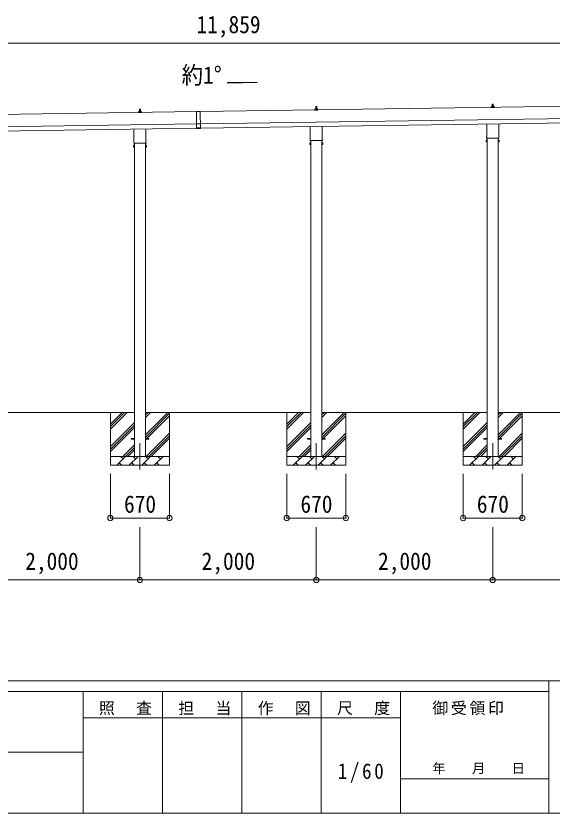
# Model space of a CAD drawing. Units: millimetres at full size, sheet at 1:60. Extents: x -16864 to 16864, y -11640 to 11640.
# Drawn here: x 4642 to 10720, y -11640 to -2596 of the extents above; entities that cross this region are included whole.
import ezdxf
from ezdxf.enums import TextEntityAlignment as Align

# ---------------------------------------------------------------- set-up
doc = ezdxf.new("R2010")
doc.units = ezdxf.units.MM
doc.header["$LTSCALE"] = 60
doc.header["$PDMODE"] = 32
doc.header["$PDSIZE"] = 60
doc.linetypes.add('CHAIN1', pattern=[8, 5, -1, 1, -1])
for name, color, linetype, lineweight in [('0-1_Defpoints', 7, 'CHAIN1', 9), ('0-2_TEXT1', 4, 'Continuous', 9), ('0-3_SHAPE', 7, 'Continuous', 9), ('0-7_PARTS2', 7, 'Continuous', 9), ('0-8_TABLE1', 6, 'Continuous', 9), ('F-0', 7, 'Continuous', 9)]:
    doc.layers.add(name, color=color, linetype=linetype, lineweight=lineweight)
doc.styles.add('ＭＳ ゴシック', font='')
doc.styles.get('ＭＳ ゴシック').set_extended_font_data('MS Gothic')

msp = doc.modelspace()

# ---------------------------------------------------------------- linework, layer by layer
at = {"layer": '0-1_Defpoints'}
for p, q in [((6047.05, -7443.97), (6047.05, -7792.97)), ((8047.05, -7443.97), (8047.05, -7792.97)), ((10047.05, -7443.97), (10047.05, -7792.97))]:
    msp.add_line(p, q, dxfattribs=at)
at = {"layer": '0-2_TEXT1'}
for p, q in [((7377.89, -3353.14), (7041.89, -3357.94)), ((12942.74, -3591.92), (6732.12, -3680.64)), ((10041.36, -3620.43), (10042.09, -3596.91)), ((10043.09, -3595.93), (10051.64, -3595.93)), ((10052.64, -3596.91), (10053.36, -3620.43)), ((6687.12, -3681.28), (1151.66, -3760.36)), ((6029.11, -3693.07), (6029.11, -3685.36)), ((6065.61, -3693.07), (6029.11, -3693.07)), ((6029.49, -3684.57), (6065.23, -3684.57)), ((6029.88, -3684.39), (6036.6, -3682.76)), ((6036.98, -3682.57), (6057.74, -3682.57)), ((6037.36, -3681.79), (6037.36, -3677.57)), ((6038.36, -3677.57), (6056.36, -3677.57)), ((6041.36, -3677.57), (6042.09, -3654.05)), ((6043.09, -3653.07), (6051.64, -3653.07)), ((6052.64, -3654.05), (6053.36, -3677.57)), ((6057.36, -3681.79), (6057.36, -3677.57)), ((6064.85, -3684.39), (6058.13, -3682.76)), ((6065.61, -3693.07), (6065.61, -3685.36)), ((6687.11, -3680.28), (6732.1, -3679.64)), ((6687.11, -3680.28), (6689.86, -3872.76)), ((6732.12, -3680.64), (6687.12, -3681.28)), ((6732.1, -3679.64), (6734.85, -3872.12)), ((8029.11, -3664.5), (8029.11, -3656.79)), ((8065.61, -3664.5), (8029.11, -3664.5)), ((8029.49, -3656), (8065.23, -3656)), ((8029.88, -3655.82), (8036.6, -3654.19)), ((8036.98, -3654), (8057.74, -3654)), ((8037.36, -3653.22), (8037.36, -3649)), ((8038.36, -3649), (8056.36, -3649)), ((8041.36, -3649), (8042.09, -3625.48)), ((8043.09, -3624.5), (8051.64, -3624.5)), ((8052.64, -3625.48), (8053.36, -3649)), ((8057.36, -3653.22), (8057.36, -3649)), ((8064.85, -3655.82), (8058.13, -3654.19)), ((8065.61, -3664.5), (8065.61, -3656.79)), ((10029.11, -3635.93), (10029.11, -3628.22)), ((10065.61, -3635.93), (10029.11, -3635.93)), ((10029.49, -3627.43), (10065.23, -3627.43)), ((10029.88, -3627.25), (10036.6, -3625.62)), ((10036.98, -3625.43), (10057.74, -3625.43)), ((10037.36, -3624.64), (10037.36, -3620.43)), ((10038.36, -3620.43), (10056.36, -3620.43)), ((10057.36, -3624.64), (10057.36, -3620.43)), ((10064.85, -3627.25), (10058.13, -3625.62)), ((10065.61, -3635.93), (10065.61, -3628.22)), ((6734.12, -3820.62), (12944.74, -3731.9)), ((6734.83, -3870.62), (12945.45, -3781.9)), ((1153.66, -3900.34), (6689.12, -3821.27)), ((1154.37, -3950.34), (6689.84, -3871.26)), ((5978.75, -4027.06), (5978.75, -3881.42)), ((6115.35, -3879.47), (6115.35, -4027.06)), ((6734.13, -3821.62), (6689.14, -3822.27)), ((6734.78, -3867.12), (6689.79, -3867.76)), ((6734.85, -3872.12), (6689.86, -3872.76)), ((7978.75, -3998.49), (7978.75, -3852.85)), ((8115.35, -3850.9), (8115.35, -3998.49)), ((9978.75, -3969.92), (9978.75, -3824.28)), ((10115.35, -3822.33), (10115.35, -3969.92)), ((9977.05, -3978.69), (9977.05, -3973.19)), ((10117.05, -3973.19), (10117.05, -3978.69)), ((5973.05, -4065.33), (5973.81, -4064.02)), ((5973.05, -4065.33), (5973.05, -4082.33)), ((5980.05, -4068.92), (5973.81, -4068.92)), ((5977.05, -4035.83), (5977.05, -4030.33)), ((6114.99, -4039.33), (5979.12, -4039.33)), ((5984.55, -4039.33), (5984.55, -7593.97)), ((6109.55, -7593.97), (6109.55, -4039.33)), ((6114.05, -4068.92), (6120.3, -4068.92)), ((6117.05, -4030.33), (6117.05, -4035.83)), ((6121.05, -4065.33), (6120.3, -4064.02)), ((6121.05, -4065.33), (6121.05, -4082.33)), ((7973.05, -4036.76), (7973.81, -4035.45)), ((7973.05, -4036.76), (7973.05, -4053.76)), ((7973.05, -4053.76), (7973.81, -4055.08)), ((7980.05, -4040.35), (7973.81, -4040.35)), ((7980.05, -4050.17), (7973.81, -4050.17)), ((7980.05, -4055.08), (7973.81, -4055.08)), ((7977.05, -4007.26), (7977.05, -4001.76)), ((8114.99, -4010.76), (7979.12, -4010.76)), ((7982.55, -4054.46), (7980.05, -4054.46)), ((7984.55, -4010.76), (7984.55, -7593.97)), ((8109.55, -7593.97), (8109.55, -4010.76)), ((8111.55, -4054.46), (8114.05, -4054.46)), ((8114.05, -4040.35), (8120.3, -4040.35)), ((8114.05, -4050.17), (8120.3, -4050.17)), ((8114.05, -4055.08), (8120.3, -4055.08)), ((8117.05, -4001.76), (8117.05, -4007.26)), ((8121.05, -4036.76), (8120.3, -4035.45)), ((8121.05, -4053.76), (8120.3, -4055.08)), ((8121.05, -4036.76), (8121.05, -4053.76)), ((9973.05, -4008.19), (9973.81, -4006.88)), ((9973.05, -4008.19), (9973.05, -4025.19)), ((9973.05, -4025.19), (9973.81, -4026.5)), ((9980.05, -4011.78), (9973.81, -4011.78)), ((9980.05, -4021.6), (9973.81, -4021.6)), ((9980.05, -4026.5), (9973.81, -4026.5)), ((10114.99, -3982.19), (9979.12, -3982.19)), ((9982.55, -4025.89), (9980.05, -4025.89)), ((9984.55, -3982.19), (9984.55, -7593.97)), ((10109.55, -7593.97), (10109.55, -3982.19)), ((10111.55, -4025.89), (10114.05, -4025.89)), ((10114.05, -4011.78), (10120.3, -4011.78)), ((10114.05, -4021.6), (10120.3, -4021.6)), ((10114.05, -4026.5), (10120.3, -4026.5)), ((10121.05, -4008.19), (10120.3, -4006.88)), ((10121.05, -4025.19), (10120.3, -4026.5)), ((10121.05, -4008.19), (10121.05, -4025.19)), ((5973.05, -4082.33), (5973.81, -4083.65)), ((5980.05, -4078.74), (5973.81, -4078.74)), ((5980.05, -4083.65), (5973.81, -4083.65)), ((5982.55, -4083.03), (5980.05, -4083.03)), ((6111.55, -4083.03), (6114.05, -4083.03)), ((6114.05, -4078.74), (6120.3, -4078.74)), ((6114.05, -4083.65), (6120.3, -4083.65)), ((6121.05, -4082.33), (6120.3, -4083.65)), ((5947.05, -7389.47), (5984.55, -7389.47)), ((5947.05, -7398.47), (5947.05, -7389.47)), ((5947.05, -7389.47), (5984.55, -7389.47)), ((5947.05, -7398.47), (5947.05, -7389.47)), ((5947.05, -7398.47), (5984.55, -7398.47)), ((5947.05, -7398.47), (5984.55, -7398.47)), ((6109.55, -7389.47), (6147.05, -7389.47)), ((6109.55, -7389.47), (6147.05, -7389.47)), ((6109.55, -7398.47), (6147.05, -7398.47)), ((6109.55, -7398.47), (6147.05, -7398.47)), ((6147.05, -7398.47), (6147.05, -7389.47)), ((6147.05, -7398.47), (6147.05, -7389.47)), ((7947.05, -7389.47), (7984.55, -7389.47)), ((7947.05, -7398.47), (7947.05, -7389.47)), ((7947.05, -7389.47), (7984.55, -7389.47)), ((7947.05, -7398.47), (7947.05, -7389.47)), ((7947.05, -7398.47), (7984.55, -7398.47)), ((7947.05, -7398.47), (7984.55, -7398.47)), ((8109.55, -7389.47), (8147.05, -7389.47)), ((8109.55, -7389.47), (8147.05, -7389.47)), ((8109.55, -7398.47), (8147.05, -7398.47)), ((8109.55, -7398.47), (8147.05, -7398.47)), ((8147.05, -7398.47), (8147.05, -7389.47)), ((8147.05, -7398.47), (8147.05, -7389.47)), ((9947.05, -7389.47), (9984.55, -7389.47)), ((9947.05, -7398.47), (9947.05, -7389.47)), ((9947.05, -7389.47), (9984.55, -7389.47)), ((9947.05, -7398.47), (9947.05, -7389.47)), ((9947.05, -7398.47), (9984.55, -7398.47)), ((9947.05, -7398.47), (9984.55, -7398.47)), ((10109.55, -7389.47), (10147.05, -7389.47)), ((10109.55, -7389.47), (10147.05, -7389.47)), ((10109.55, -7398.47), (10147.05, -7398.47)), ((10109.55, -7398.47), (10147.05, -7398.47)), ((10147.05, -7398.47), (10147.05, -7389.47)), ((10147.05, -7398.47), (10147.05, -7389.47))]:
    msp.add_line(p, q, dxfattribs=at)
for points in [[(5980.05, -4083.65), (5980.05, -4064.02), (5973.81, -4064.02)], [(5980.05, -4083.03), (5980.05, -4064.63), (5982.55, -4064.63)], [(6114.05, -4083.03), (6114.05, -4064.63), (6111.55, -4064.63)], [(6114.05, -4083.65), (6114.05, -4064.02), (6120.3, -4064.02)], [(7980.05, -4055.08), (7980.05, -4035.45), (7973.81, -4035.45)], [(7980.05, -4054.46), (7980.05, -4036.06), (7982.55, -4036.06)], [(8114.05, -4054.46), (8114.05, -4036.06), (8111.55, -4036.06)], [(8114.05, -4055.08), (8114.05, -4035.45), (8120.3, -4035.45)], [(9980.05, -4026.5), (9980.05, -4006.88), (9973.81, -4006.88)], [(9980.05, -4025.89), (9980.05, -4007.49), (9982.55, -4007.49)], [(10114.05, -4025.89), (10114.05, -4007.49), (10111.55, -4007.49)], [(10114.05, -4026.5), (10114.05, -4006.88), (10120.3, -4006.88)]]:
    msp.add_lwpolyline(points, dxfattribs=at)
for points in [[(5982.55, -4084.33), (5982.55, -4063.33), (5984.55, -4063.33), (5984.55, -4084.33)], [(6111.55, -4084.33), (6111.55, -4063.33), (6109.55, -4063.33), (6109.55, -4084.33)], [(7982.55, -4055.76), (7982.55, -4034.76), (7984.55, -4034.76), (7984.55, -4055.76)], [(8111.55, -4055.76), (8111.55, -4034.76), (8109.55, -4034.76), (8109.55, -4055.76)], [(9982.55, -4027.19), (9982.55, -4006.19), (9984.55, -4006.19), (9984.55, -4027.19)], [(10111.55, -4027.19), (10111.55, -4006.19), (10109.55, -4006.19), (10109.55, -4027.19)]]:
    msp.add_lwpolyline(points, close=True, dxfattribs=at)
for centre, radius, start, end in [((10041.45, -3621.07), 4.13, 90, 171.17633), ((10043.09, -3596.93), 1, 90, 178.60509), ((10050.7, -3620.43), 4.83, 133.60282, 180), ((10044.03, -3620.43), 4.83, 0, 46.39718), ((10051.64, -3596.93), 1, 1.39491, 90), ((10053.28, -3621.07), 4.13, 8.82367, 90), ((6030.11, -3685.36), 1, 103.62699, 180), ((6036.36, -3681.79), 1, 283.62699, 0), ((6041.45, -3678.21), 4.13, 90, 171.17633), ((6038.36, -3678.57), 1, 90, 180), ((6043.09, -3654.07), 1, 90, 178.60509), ((6050.7, -3677.57), 4.83, 133.60282, 180), ((6044.03, -3677.57), 4.83, 0, 46.39718), ((6051.64, -3654.07), 1, 1.39491, 90), ((6053.28, -3678.21), 4.13, 8.82367, 90), ((6056.36, -3678.57), 1, 0, 90), ((6058.36, -3681.79), 1, 180, 256.37301), ((6064.61, -3685.36), 1, 0, 76.37301), ((8030.11, -3656.79), 1, 103.62699, 180), ((8036.36, -3653.22), 1, 283.62699, 0), ((8041.45, -3649.64), 4.13, 90, 171.17633), ((8038.36, -3650), 1, 90, 180), ((8043.09, -3625.5), 1, 90, 178.60509), ((8050.7, -3649), 4.83, 133.60282, 180), ((8044.03, -3649), 4.83, 0, 46.39718), ((8051.64, -3625.5), 1, 1.39491, 90), ((8053.28, -3649.64), 4.13, 8.82367, 90), ((8056.36, -3650), 1, 0, 90), ((8058.36, -3653.22), 1, 180, 256.37301), ((8064.61, -3656.79), 1, 0, 76.37301), ((10030.11, -3628.22), 1, 103.62699, 180), ((10036.36, -3624.64), 1, 283.62699, 0), ((10038.36, -3621.43), 1, 90, 180), ((10056.36, -3621.43), 1, 0, 90), ((10058.36, -3624.64), 1, 180, 256.37301), ((10064.61, -3628.22), 1, 0, 76.37301), ((9981.05, -3973.19), 4, 125.09963, 180), ((9981.05, -3978.69), 4, 180, 194.47751), ((10113.05, -3973.19), 4, 0, 54.90037), ((10113.05, -3978.69), 4, 345.52249, 0), ((5977.4, -4066.47), 4.34, 145.61575, 214.38425), ((5989.3, -4073.83), 16.24, 162.41205, 197.58795), ((5981.05, -4030.33), 4, 125.09963, 180), ((5981.05, -4035.83), 4, 180, 194.47751), ((5981.05, -4035.83), 4, 194.47751, 241.04498), ((6113.05, -4035.83), 4, 298.95502, 345.52249), ((6113.05, -4030.33), 4, 0, 54.90037), ((6113.05, -4035.83), 4, 345.52249, 0), ((6104.81, -4073.83), 16.24, 342.41205, 17.58795), ((6116.71, -4066.47), 4.34, 325.61575, 34.38425), ((7977.4, -4037.9), 4.34, 145.61575, 214.38425), ((7977.4, -4052.62), 4.34, 145.61575, 214.38425), ((7989.3, -4045.26), 16.24, 162.41205, 197.58795), ((7981.05, -4001.76), 4, 125.09963, 180), ((7981.05, -4007.26), 4, 180, 194.47751), ((7981.05, -4007.26), 4, 194.47751, 241.04498), ((8113.05, -4007.26), 4, 298.95502, 345.52249), ((8113.05, -4001.76), 4, 0, 54.90037), ((8113.05, -4007.26), 4, 345.52249, 0), ((8104.81, -4045.26), 16.24, 342.41205, 17.58795), ((8116.71, -4037.9), 4.34, 325.61575, 34.38425), ((8116.71, -4052.62), 4.34, 325.61575, 34.38425), ((9977.4, -4009.33), 4.34, 145.61575, 214.38425), ((9989.3, -4016.69), 16.24, 162.41205, 197.58795), ((9977.4, -4024.05), 4.34, 145.61575, 214.38425), ((9981.05, -3978.69), 4, 194.47751, 241.04498), ((10113.05, -3978.69), 4, 298.95502, 345.52249), ((10104.81, -4016.69), 16.24, 342.41205, 17.58795), ((10116.71, -4009.33), 4.34, 325.61575, 34.38425), ((10116.71, -4024.05), 4.34, 325.61575, 34.38425), ((5977.4, -4081.19), 4.34, 145.61575, 214.38425), ((6116.71, -4081.19), 4.34, 325.61575, 34.38425)]:
    msp.add_arc(centre, radius, start, end, dxfattribs=at)
at = {"layer": '0-3_SHAPE'}
for p, q in [((5984.55, -7093.97), (4109.55, -7093.97)), ((5712.05, -7093.97), (5712.05, -7693.97)), ((5712.05, -7227.46), (5845.54, -7093.97)), ((5712.05, -7255.74), (5873.82, -7093.97)), ((5712.05, -7284.03), (5902.11, -7093.97)), ((7984.55, -7093.97), (6109.55, -7093.97)), ((6109.55, -7122.8), (6138.38, -7093.97)), ((6109.55, -7151.08), (6166.66, -7093.97)), ((6109.55, -7349.07), (6362.05, -7096.57)), ((6109.55, -7377.36), (6382.05, -7104.86)), ((6109.55, -7405.64), (6382.05, -7133.14)), ((6382.05, -7093.97), (6382.05, -7693.97)), ((7712.05, -7093.97), (7712.05, -7693.97)), ((7712.05, -7227.46), (7845.54, -7093.97)), ((7712.05, -7255.74), (7873.82, -7093.97)), ((7712.05, -7284.03), (7902.11, -7093.97)), ((9984.55, -7093.97), (8109.55, -7093.97)), ((8109.55, -7122.8), (8138.38, -7093.97)), ((8109.55, -7151.08), (8166.66, -7093.97)), ((8109.55, -7349.07), (8362.05, -7096.57)), ((8109.55, -7377.36), (8382.05, -7104.86)), ((8109.55, -7405.64), (8382.05, -7133.14)), ((8382.05, -7093.97), (8382.05, -7693.97)), ((9712.05, -7093.97), (9712.05, -7693.97)), ((9712.05, -7227.46), (9845.54, -7093.97)), ((9712.05, -7255.74), (9873.82, -7093.97)), ((9712.05, -7284.03), (9902.11, -7093.97)), ((11984.55, -7093.97), (10109.55, -7093.97)), ((10109.55, -7122.8), (10138.38, -7093.97)), ((10109.55, -7151.08), (10166.66, -7093.97)), ((10109.55, -7349.07), (10362.05, -7096.57)), ((10109.55, -7377.36), (10382.05, -7104.86)), ((10109.55, -7405.64), (10382.05, -7133.14)), ((10382.05, -7093.97), (10382.05, -7693.97)), ((5712.05, -7482.02), (5984.55, -7209.52)), ((7712.05, -7482.02), (7984.55, -7209.52)), ((9712.05, -7482.02), (9984.55, -7209.52)), ((5712.05, -7510.3), (5984.55, -7237.8)), ((5712.05, -7538.58), (5984.55, -7266.08)), ((7712.05, -7510.3), (7984.55, -7237.8)), ((7712.05, -7538.58), (7984.55, -7266.08)), ((9712.05, -7510.3), (9984.55, -7237.8)), ((9712.05, -7538.58), (9984.55, -7266.08)), ((6119.21, -7593.97), (6382.05, -7331.13)), ((6147.5, -7593.97), (6382.05, -7359.42)), ((6175.78, -7593.97), (6382.05, -7387.7)), ((8119.21, -7593.97), (8382.05, -7331.13)), ((8147.5, -7593.97), (8382.05, -7359.42)), ((8175.78, -7593.97), (8382.05, -7387.7)), ((10119.21, -7593.97), (10382.05, -7331.13)), ((10147.5, -7593.97), (10382.05, -7359.42)), ((10175.78, -7593.97), (10382.05, -7387.7)), ((5854.65, -7593.97), (5984.55, -7464.07)), ((5882.94, -7593.97), (5984.55, -7492.36)), ((7854.65, -7593.97), (7984.55, -7464.07)), ((7882.94, -7593.97), (7984.55, -7492.36)), ((9854.65, -7593.97), (9984.55, -7464.07)), ((9882.94, -7593.97), (9984.55, -7492.36)), ((5712.05, -7593.97), (6382.05, -7593.97)), ((5784.92, -7693.97), (5884.92, -7593.97)), ((5856.37, -7622.53), (5827.82, -7593.97)), ((5911.22, -7593.97), (5984.55, -7520.64)), ((5926.34, -7693.97), (6026.34, -7593.97)), ((5997.79, -7622.53), (5969.24, -7593.97)), ((6067.77, -7693.97), (6167.77, -7593.97)), ((6139.21, -7622.53), (6110.66, -7593.97)), ((6209.19, -7693.97), (6309.19, -7593.97)), ((6280.63, -7622.53), (6252.08, -7593.97)), ((7712.05, -7593.97), (8382.05, -7593.97)), ((7784.92, -7693.97), (7884.92, -7593.97)), ((7856.37, -7622.53), (7827.82, -7593.97)), ((7911.22, -7593.97), (7984.55, -7520.64)), ((7926.34, -7693.97), (8026.34, -7593.97)), ((7997.79, -7622.53), (7969.24, -7593.97)), ((8067.77, -7693.97), (8167.77, -7593.97)), ((8139.21, -7622.53), (8110.66, -7593.97)), ((8209.19, -7693.97), (8309.19, -7593.97)), ((8280.63, -7622.53), (8252.08, -7593.97)), ((9712.05, -7593.97), (10382.05, -7593.97)), ((9784.92, -7693.97), (9884.92, -7593.97)), ((9856.37, -7622.53), (9827.82, -7593.97)), ((9911.22, -7593.97), (9984.55, -7520.64)), ((9926.34, -7693.97), (10026.34, -7593.97)), ((9997.79, -7622.53), (9969.24, -7593.97)), ((10067.77, -7693.97), (10167.77, -7593.97)), ((10139.21, -7622.53), (10110.66, -7593.97)), ((10209.19, -7693.97), (10309.19, -7593.97)), ((10280.63, -7622.53), (10252.08, -7593.97)), ((5813.48, -7665.42), (5842.03, -7693.97)), ((5954.9, -7665.42), (5983.45, -7693.97)), ((6096.32, -7665.42), (6124.87, -7693.97)), ((6237.74, -7665.42), (6266.29, -7693.97)), ((7813.48, -7665.42), (7842.03, -7693.97)), ((7954.9, -7665.42), (7983.45, -7693.97)), ((8096.32, -7665.42), (8124.87, -7693.97)), ((8237.74, -7665.42), (8266.29, -7693.97)), ((9813.48, -7665.42), (9842.03, -7693.97)), ((9954.9, -7665.42), (9983.45, -7693.97)), ((10096.32, -7665.42), (10124.87, -7693.97)), ((10237.74, -7665.42), (10266.29, -7693.97)), ((6382.05, -7693.97), (5712.05, -7693.97)), ((8382.05, -7693.97), (7712.05, -7693.97)), ((10382.05, -7693.97), (9712.05, -7693.97))]:
    msp.add_line(p, q, dxfattribs=at)
at = {"layer": '0-7_PARTS2', "color": 4}
for p, q in [((7041.89, -3357.94), (7041.89, -3353.14)), ((7041.89, -3353.14), (7377.89, -3353.14))]:
    msp.add_line(p, q, dxfattribs=at)
at = {"layer": '0-8_TABLE1'}
for p, q in [((12978.05, -2906.34), (1119.05, -2906.34)), ((5712.05, -8292.97), (5712.05, -7792.97)), ((6382.05, -8292.97), (6382.05, -7792.97)), ((7712.05, -8292.97), (7712.05, -7792.97)), ((8382.05, -8292.97), (8382.05, -7792.97)), ((9712.05, -8292.97), (9712.05, -7792.97)), ((10382.05, -8292.97), (10382.05, -7792.97)), ((5712.05, -8292.97), (6382.05, -8292.97)), ((7712.05, -8292.97), (8382.05, -8292.97)), ((9712.05, -8292.97), (10382.05, -8292.97)), ((6047.05, -8994.97), (6047.05, -8394.97)), ((8047.05, -8994.97), (8047.05, -8394.97)), ((10047.05, -8994.97), (10047.05, -8394.97)), ((6047.05, -8994.97), (4047.05, -8994.97)), ((8047.05, -8994.97), (6047.05, -8994.97)), ((10047.05, -8994.97), (8047.05, -8994.97)), ((12047.05, -8994.97), (10047.05, -8994.97))]:
    msp.add_line(p, q, dxfattribs=at)
for p in [(5712.05, -8292.97), (6382.05, -8292.97), (7712.05, -8292.97), (8382.05, -8292.97), (9712.05, -8292.97), (10382.05, -8292.97), (6047.05, -8994.97), (8047.05, -8994.97), (10047.05, -8994.97)]:
    msp.add_point(p, dxfattribs=at)
at = {"layer": 'F-0', "color": 5, "lineweight": 5}
for p, q in [((-16864.12, -10140), (16015.88, -10140)), ((10682.37, -10140), (10682.37, -11640)), ((-16864.12, -10260), (10682.37, -10260)), ((5402.37, -10260), (5402.37, -11640)), ((6302.37, -10260), (6302.37, -11640)), ((7202.37, -10260), (7202.37, -11640)), ((8102.36, -10260), (8102.36, -11640)), ((9002.37, -10260), (9002.37, -11640)), ((5402.37, -10560), (9002.37, -10560)), ((-6897.63, -10950), (5402.37, -10950)), ((9002.37, -11250), (10682.37, -11250)), ((-16864.12, -11640), (16015.88, -11640))]:
    msp.add_line(p, q, dxfattribs=at)

# ---------------------------------------------------------------- texts
at = {"layer": '0-7_PARTS2', "style": 'ＭＳ ゴシック', "width": 0.9}
msp.add_text('約1°', height=197.9, dxfattribs=at).set_placement((6520.8, -3425.7), align=Align.BOTTOM_LEFT)
at = {"layer": '0-8_TABLE1', "color": 7, "style": 'ＭＳ ゴシック', "width": 0.9}
for s, p in [('11,859', (6688.55, -2851.34)), ('670', (5867.05, -8292.97)), ('670', (7867.05, -8292.97)), ('670', (9867.05, -8292.97)), ('2,000', (4747.05, -8939.97)), ('2,000', (6747.05, -8939.97)), ('2,000', (8747.05, -8939.97))]:
    msp.add_text(s, height=197.9, dxfattribs=at).set_placement(p, align=Align.BOTTOM_LEFT)
at = {"layer": 'F-0', "style": 'ＭＳ ゴシック'}
msp.add_text('年\u3000\u3000月\u3000\u3000日', height=110, dxfattribs=at).set_placement((9362.37, -11220), align=Align.BOTTOM_LEFT)
at = {"layer": 'F-0', "attachment_point": 7, "style": 'ＭＳ ゴシック'}
for s, insert, char_height in [('\\T1.17;照\u3000査', (5582.37, -10530), 132), ('\\T1.17;担\u3000当', (6482.37, -10530), 132), ('\\T1.17;作\u3000図', (7382.37, -10530), 132), ('\\T1.17;尺\u3000度', (8282.37, -10530), 132), ('\\T1.17;御受領印', (9362.37, -10530), 132), ('\\T1.28;\\W0.9;1/60', (8289.87, -11295), 176)]:
    msp.add_mtext(s, dxfattribs=dict(at, insert=insert, char_height=char_height))

doc.saveas('drawing.dxf')
